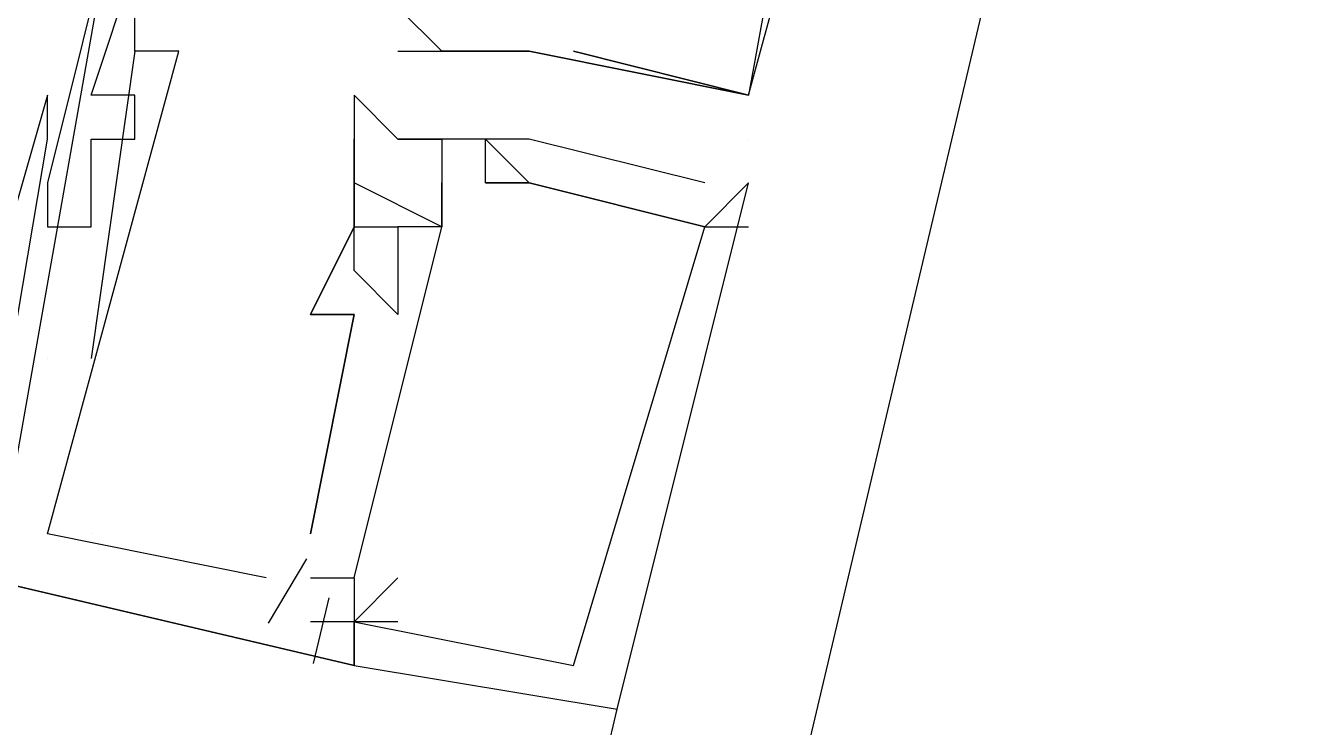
# Model space of a CAD drawing. Header units: feet. Extents: x -84 to 198, y -22 to 181.
# Drawn here: x 122.14 to 122.5252, y 136.9722 to 137.1856 of the extents above; entities that cross this region are included whole.
import ezdxf

# ---------------------------------------------------------------- set-up
doc = ezdxf.new("R2010")
doc.units = ezdxf.units.FT
doc.layers.add('A-LINEA', color=7, linetype='CONTINUOUS')

msp = doc.modelspace()

# ---------------------------------------------------------------- linework, layer by layer
at = {"layer": 'A-LINEA'}
for p, q in [((122.1733, 137.1778), (122.1733, 137.1778)), ((122.1733, 137.1778), (122.1733, 137.1778)), ((122.1733, 137.1778), (122.1733, 137.1778)), ((122.1733, 137.1778), (122.1733, 137.1778)), ((122.1733, 137.1778), (122.1733, 137.1778)), ((122.1733, 137.1778), (122.1733, 137.1778)), ((122.1733, 137.1778), (122.1733, 137.1778)), ((122.1733, 137.1778), (122.1733, 137.1778)), ((122.1733, 137.1778), (122.1733, 137.1778)), ((122.1733, 137.1778), (122.1733, 137.1778)), ((122.1733, 137.1778), (122.1733, 137.1778)), ((122.1733, 137.1778), (122.1733, 137.1778)), ((122.1867, 137.1778), (122.1867, 137.1778)), ((122.1867, 137.1778), (122.1867, 137.1778)), ((122.1867, 137.1778), (122.1867, 137.1778)), ((122.1867, 137.1778), (122.1867, 137.1778)), ((122.1867, 137.1778), (122.1867, 137.1778)), ((122.1867, 137.1778), (122.1867, 137.1778)), ((122.1867, 137.1778), (122.1867, 137.1778)), ((122.1867, 137.1778), (122.1867, 137.1778)), ((122.1867, 137.1778), (122.1867, 137.1778)), ((122.2533, 137.1778), (122.2533, 137.1778)), ((122.2533, 137.1778), (122.2533, 137.1778)), ((122.2533, 137.1778), (122.2533, 137.1778)), ((122.2667, 137.1778), (122.2667, 137.1778)), ((122.2667, 137.1778), (122.2667, 137.1778)), ((122.2667, 137.1778), (122.2667, 137.1778)), ((122.2667, 137.1778), (122.2667, 137.1778)), ((122.28, 137.1778), (122.28, 137.1778)), ((122.28, 137.1778), (122.28, 137.1778)), ((122.28, 137.1778), (122.28, 137.1778)), ((122.28, 137.1778), (122.28, 137.1778)), ((122.2933, 137.1778), (122.2933, 137.1778)), ((122.2933, 137.1778), (122.2933, 137.1778)), ((122.2933, 137.1778), (122.2933, 137.1778)), ((122.2933, 137.1778), (122.2933, 137.1778)), ((122.3067, 137.1778), (122.3067, 137.1778)), ((122.3067, 137.1778), (122.3067, 137.1778)), ((122.3067, 137.1778), (122.3067, 137.1778)), ((122.3067, 137.1778), (122.3067, 137.1778)), ((122.1467, 137.1644), (122.1467, 137.1644)), ((122.1467, 137.1644), (122.1467, 137.1644)), ((122.1467, 137.1644), (122.1467, 137.1644)), ((122.1467, 137.1644), (122.1467, 137.1644)), ((122.1467, 137.1644), (122.1467, 137.1644)), ((122.1467, 137.1644), (122.1467, 137.1644)), ((122.16, 137.1644), (122.16, 137.1644)), ((122.16, 137.1644), (122.16, 137.1644)), ((122.16, 137.1644), (122.16, 137.1644)), ((122.1733, 137.1644), (122.1733, 137.1644)), ((122.1733, 137.1644), (122.1733, 137.1644)), ((122.1733, 137.1644), (122.1733, 137.1644)), ((122.1733, 137.1644), (122.1733, 137.1644)), ((122.1733, 137.1644), (122.1733, 137.1644)), ((122.1733, 137.1644), (122.1733, 137.1644)), ((122.1733, 137.1644), (122.1733, 137.1644)), ((122.1733, 137.1644), (122.1733, 137.1644)), ((122.1733, 137.1644), (122.1733, 137.1644)), ((122.24, 137.1644), (122.24, 137.1644)), ((122.24, 137.1644), (122.24, 137.1644)), ((122.24, 137.1644), (122.24, 137.1644)), ((122.24, 137.1644), (122.24, 137.1644)), ((122.24, 137.1644), (122.24, 137.1644)), ((122.24, 137.1644), (122.24, 137.1644)), ((122.24, 137.1644), (122.24, 137.1644)), ((122.24, 137.1644), (122.24, 137.1644)), ((122.36, 137.1644), (122.36, 137.1644)), ((122.36, 137.1644), (122.36, 137.1644)), ((122.36, 137.1644), (122.36, 137.1644)), ((122.36, 137.1644), (122.36, 137.1644)), ((122.36, 137.1644), (122.36, 137.1644)), ((122.36, 137.1644), (122.36, 137.1644)), ((122.36, 137.1644), (122.36, 137.1644)), ((121.56, 137.1511), (122.24, 136.9911)), ((121.56, 137.1511), (122.24, 136.9911)), ((121.56, 137.1511), (122.24, 136.9911)), ((122.24, 136.9911), (121.56, 137.1511)), ((122.24, 136.9911), (121.56, 137.1511)), ((122.24, 136.9911), (121.56, 137.1511)), ((122.1467, 137.1511), (122.1467, 137.1511)), ((122.1467, 137.1511), (122.1467, 137.1511)), ((122.1467, 137.1511), (122.1467, 137.1511)), ((122.1467, 137.1511), (122.1467, 137.1511)), ((122.1467, 137.1511), (122.1467, 137.1511)), ((122.1467, 137.1511), (122.1467, 137.1511)), ((122.16, 137.1511), (122.16, 137.1511)), ((122.16, 137.1511), (122.16, 137.1511)), ((122.16, 137.1511), (122.16, 137.1511)), ((122.1733, 137.1511), (122.1733, 137.1511)), ((122.1733, 137.1511), (122.1733, 137.1511)), ((122.1733, 137.1511), (122.1733, 137.1511)), ((122.24, 137.1511), (122.24, 137.1511)), ((122.24, 137.1511), (122.24, 137.1511)), ((122.24, 137.1511), (122.24, 137.1511)), ((122.24, 137.1511), (122.24, 137.1511)), ((122.24, 137.1511), (122.24, 137.1511)), ((122.24, 137.1511), (122.24, 137.1511)), ((122.24, 137.1511), (122.24, 137.1511)), ((122.24, 137.1511), (122.24, 137.1511)), ((122.24, 137.1511), (122.24, 137.1511)), ((122.24, 137.1511), (122.24, 137.1511)), ((122.24, 137.1511), (122.24, 137.1511)), ((122.24, 137.1511), (122.24, 137.1511)), ((122.2533, 137.1511), (122.2533, 137.1511)), ((122.2533, 137.1511), (122.2533, 137.1511)), ((122.2533, 137.1511), (122.2533, 137.1511)), ((122.2533, 137.1511), (122.2533, 137.1511)), ((122.2533, 137.1511), (122.2533, 137.1511)), ((122.2533, 137.1511), (122.2533, 137.1511)), ((122.2533, 137.1511), (122.2533, 137.1511)), ((122.2533, 137.1511), (122.2533, 137.1511)), ((122.2533, 137.1511), (122.2533, 137.1511)), ((122.2533, 137.1511), (122.2533, 137.1511)), ((122.2533, 137.1511), (122.2533, 137.1511)), ((122.2533, 137.1511), (122.2533, 137.1511)), ((122.2533, 137.1511), (122.2533, 137.1511)), ((122.2533, 137.1511), (122.2533, 137.1511)), ((122.2533, 137.1511), (122.2533, 137.1511)), ((122.2533, 137.1511), (122.2533, 137.1511)), ((122.2667, 137.1511), (122.2667, 137.1511)), ((122.2667, 137.1511), (122.2667, 137.1511)), ((122.2667, 137.1511), (122.2667, 137.1511)), ((122.2667, 137.1511), (122.2667, 137.1511)), ((122.2667, 137.1511), (122.2667, 137.1511)), ((122.2667, 137.1511), (122.2667, 137.1511)), ((122.2667, 137.1511), (122.2667, 137.1511)), ((122.2667, 137.1511), (122.2667, 137.1511)), ((122.28, 137.1511), (122.28, 137.1511)), ((122.28, 137.1511), (122.28, 137.1511)), ((122.28, 137.1511), (122.28, 137.1511)), ((122.28, 137.1511), (122.28, 137.1511)), ((122.28, 137.1511), (122.28, 137.1511)), ((122.28, 137.1511), (122.28, 137.1511)), ((122.28, 137.1511), (122.28, 137.1511)), ((122.28, 137.1511), (122.28, 137.1511)), ((122.28, 137.1511), (122.28, 137.1511)), ((122.28, 137.1511), (122.28, 137.1511)), ((122.28, 137.1511), (122.28, 137.1511)), ((122.28, 137.1511), (122.28, 137.1511)), ((122.28, 137.1511), (122.28, 137.1511)), ((122.28, 137.1511), (122.28, 137.1511)), ((122.28, 137.1511), (122.28, 137.1511)), ((122.28, 137.1511), (122.28, 137.1511)), ((122.2933, 137.1511), (122.2933, 137.1511)), ((122.2933, 137.1511), (122.2933, 137.1511)), ((122.3467, 137.1378), (122.2933, 137.1511)), ((122.2933, 137.1511), (122.2933, 137.1511)), ((122.2933, 137.1511), (122.2933, 137.1511)), ((122.3467, 137.1378), (122.2933, 137.1511)), ((122.2933, 137.1511), (122.2933, 137.1511)), ((122.2933, 137.1511), (122.2933, 137.1511)), ((122.3467, 137.1378), (122.2933, 137.1511)), ((122.2933, 137.1511), (122.2933, 137.1511)), ((122.2933, 137.1511), (122.2933, 137.1511)), ((122.3467, 137.1378), (122.2933, 137.1511)), ((122.2933, 137.1511), (122.2933, 137.1511)), ((122.3467, 137.1378), (122.2933, 137.1511)), ((122.2933, 137.1511), (122.2933, 137.1511)), ((122.3467, 137.1378), (122.2933, 137.1511)), ((122.2933, 137.1511), (122.2933, 137.1511)), ((122.3467, 137.1378), (122.2933, 137.1511)), ((122.2933, 137.1511), (122.2933, 137.1511)), ((122.36, 137.1511), (122.36, 137.1511)), ((122.36, 137.1511), (122.36, 137.1511)), ((122.1467, 137.1378), (122.1467, 137.1378)), ((122.1467, 137.1378), (122.1467, 137.1378)), ((122.1467, 137.1378), (122.1467, 137.1378)), ((122.1467, 137.1378), (122.1467, 137.1378)), ((122.1467, 137.1378), (122.1467, 137.1378)), ((122.1467, 137.1378), (122.1467, 137.1378)), ((122.16, 137.1378), (122.16, 137.1378)), ((122.16, 137.1378), (122.16, 137.1378)), ((122.16, 137.1378), (122.16, 137.1378)), ((122.24, 137.1378), (122.24, 137.1378)), ((122.24, 137.1378), (122.24, 137.1378)), ((122.24, 137.1378), (122.24, 137.1378)), ((122.24, 137.1378), (122.24, 137.1378)), ((122.24, 137.1378), (122.24, 137.1378)), ((122.24, 137.1378), (122.24, 137.1378)), ((122.24, 137.1378), (122.24, 137.1378)), ((122.24, 137.1378), (122.24, 137.1378)), ((122.24, 137.1378), (122.24, 137.1378)), ((122.24, 137.1378), (122.24, 137.1378)), ((122.24, 137.1378), (122.24, 137.1378)), ((122.24, 137.1378), (122.24, 137.1378)), ((122.24, 137.1378), (122.24, 137.1378)), ((122.24, 137.1378), (122.24, 137.1378)), ((122.24, 137.1378), (122.24, 137.1378)), ((122.24, 137.1378), (122.24, 137.1378)), ((122.24, 137.1378), (122.24, 137.1378)), ((122.24, 137.1378), (122.24, 137.1378)), ((122.24, 137.1378), (122.24, 137.1378)), ((122.24, 137.1378), (122.24, 137.1378)), ((122.24, 137.1378), (122.24, 137.1378)), ((122.24, 137.1378), (122.24, 137.1378)), ((122.24, 137.1378), (122.24, 137.1378)), ((122.24, 137.1378), (122.24, 137.1378)), ((122.24, 137.1378), (122.24, 137.1378)), ((122.2667, 137.1244), (122.2667, 137.1378)), ((122.2667, 137.1378), (122.2667, 137.1378)), ((122.2667, 137.1378), (122.2667, 137.1378)), ((122.2667, 137.1378), (122.2667, 137.1378)), ((122.2667, 137.1378), (122.2667, 137.1378)), ((122.2667, 137.1378), (122.2667, 137.1378)), ((122.2667, 137.1378), (122.2667, 137.1378)), ((122.2667, 137.1378), (122.2667, 137.1378)), ((122.2667, 137.1244), (122.2667, 137.1378)), ((122.2667, 137.1378), (122.2667, 137.1378)), ((122.28, 137.1378), (122.28, 137.1378)), ((122.28, 137.1378), (122.28, 137.1378)), ((122.28, 137.1378), (122.28, 137.1378)), ((122.28, 137.1378), (122.28, 137.1378)), ((122.28, 137.1378), (122.28, 137.1378)), ((122.28, 137.1378), (122.28, 137.1378)), ((122.28, 137.1378), (122.28, 137.1378)), ((122.28, 137.1378), (122.28, 137.1378)), ((122.28, 137.1378), (122.28, 137.1378)), ((122.28, 137.1378), (122.28, 137.1378)), ((122.28, 137.1378), (122.28, 137.1378)), ((122.28, 137.1378), (122.28, 137.1378)), ((122.28, 137.1378), (122.28, 137.1378)), ((122.28, 137.1378), (122.28, 137.1378)), ((122.28, 137.1378), (122.28, 137.1378)), ((122.28, 137.1378), (122.28, 137.1378)), ((122.28, 137.1378), (122.28, 137.1378)), ((122.28, 137.1378), (122.28, 137.1378)), ((122.2933, 137.1378), (122.2933, 137.1378)), ((122.2933, 137.1378), (122.2933, 137.1378)), ((122.2933, 137.1378), (122.2933, 137.1378)), ((122.2933, 137.1378), (122.2933, 137.1378)), ((122.2933, 137.1378), (122.2933, 137.1378)), ((122.2933, 137.1378), (122.2933, 137.1378)), ((122.2933, 137.1378), (122.2933, 137.1378)), ((122.2933, 137.1378), (122.2933, 137.1378)), ((122.2933, 137.1378), (122.2933, 137.1378)), ((122.2933, 137.1378), (122.2933, 137.1378)), ((122.2933, 137.1378), (122.2933, 137.1378)), ((122.2933, 137.1378), (122.2933, 137.1378)), ((122.2933, 137.1378), (122.2933, 137.1378)), ((122.2933, 137.1378), (122.2933, 137.1378)), ((122.2933, 137.1378), (122.2933, 137.1378)), ((122.2933, 137.1378), (122.2933, 137.1378)), ((122.3467, 137.1378), (122.3467, 137.1378)), ((122.3467, 137.1378), (122.3467, 137.1378)), ((122.3467, 137.1378), (122.3467, 137.1378)), ((122.3467, 137.1378), (122.3467, 137.1378)), ((122.3467, 137.1378), (122.3467, 137.1378)), ((122.3467, 137.1378), (122.3467, 137.1378)), ((122.3467, 137.1378), (122.3467, 137.1378)), ((122.3467, 137.1378), (122.3467, 137.1378)), ((122.36, 137.1378), (122.36, 137.1378)), ((122.36, 137.1378), (122.36, 137.1378)), ((122.36, 137.1378), (122.36, 137.1378)), ((122.36, 137.1378), (122.36, 137.1378)), ((122.36, 137.1378), (122.36, 137.1378)), ((122.36, 137.1378), (122.36, 137.1378)), ((122.36, 137.1378), (122.36, 137.1378)), ((122.1467, 137.1244), (122.1467, 137.1244)), ((122.1467, 137.1244), (122.1467, 137.1244)), ((122.1467, 137.1244), (122.1467, 137.1244)), ((122.1467, 137.1244), (122.1467, 137.1244)), ((122.1467, 137.1244), (122.1467, 137.1244)), ((122.1467, 137.1244), (122.1467, 137.1244)), ((122.16, 137.1244), (122.16, 137.1244)), ((122.16, 137.1244), (122.16, 137.1244)), ((122.16, 137.1244), (122.16, 137.1244)), ((122.16, 137.1244), (122.16, 137.1244)), ((122.16, 137.1244), (122.16, 137.1244)), ((122.16, 137.1244), (122.16, 137.1244)), ((122.24, 137.1244), (122.24, 137.1244)), ((122.24, 137.1244), (122.24, 137.1244)), ((122.24, 137.1244), (122.24, 137.1244)), ((122.24, 137.1244), (122.24, 137.1244)), ((122.24, 137.1244), (122.24, 137.1244)), ((122.24, 137.1244), (122.24, 137.1244)), ((122.24, 137.1244), (122.24, 137.1244)), ((122.24, 137.1244), (122.24, 137.1244)), ((122.24, 137.1244), (122.24, 137.1244)), ((122.24, 137.1244), (122.24, 137.1244)), ((122.24, 137.1244), (122.24, 137.1244)), ((122.24, 137.1244), (122.24, 137.1244)), ((122.24, 137.1244), (122.24, 137.1244)), ((122.24, 137.1244), (122.24, 137.1244)), ((122.24, 137.1244), (122.24, 137.1244)), ((122.24, 137.1244), (122.24, 137.1244)), ((122.24, 137.1244), (122.24, 137.1244)), ((122.24, 137.1244), (122.24, 137.1244)), ((122.24, 137.1244), (122.24, 137.1244)), ((122.24, 137.1244), (122.24, 137.1244)), ((122.24, 137.1244), (122.24, 137.1244)), ((122.24, 137.1244), (122.24, 137.1244)), ((122.24, 137.1244), (122.24, 137.1244)), ((122.24, 137.1244), (122.24, 137.1244)), ((122.24, 137.1244), (122.24, 137.1244)), ((122.24, 137.1244), (122.24, 137.1244)), ((122.2533, 137.1244), (122.2533, 137.1244)), ((122.2533, 137.1244), (122.2533, 137.1244)), ((122.2533, 137.1244), (122.2533, 137.1244)), ((122.2533, 137.1244), (122.2533, 137.1244)), ((122.2533, 137.1244), (122.2533, 137.1244)), ((122.2533, 137.1244), (122.2533, 137.1244)), ((122.2533, 137.1244), (122.2533, 137.1244)), ((122.2533, 137.1244), (122.2533, 137.1244)), ((122.2533, 137.1244), (122.2533, 137.1244)), ((122.2533, 137.1244), (122.2533, 137.1244)), ((122.2533, 137.1244), (122.2533, 137.1244)), ((122.2533, 137.1244), (122.2533, 137.1244)), ((122.2533, 137.1244), (122.2533, 137.1244)), ((122.2533, 137.1244), (122.2533, 137.1244)), ((122.2533, 137.1244), (122.2533, 137.1244)), ((122.2533, 137.1244), (122.2533, 137.1244)), ((122.2533, 137.1244), (122.2533, 137.1244)), ((122.2667, 137.1244), (122.2667, 137.1244)), ((122.2667, 137.1244), (122.2667, 137.1244)), ((122.2667, 137.1244), (122.2667, 137.1244)), ((122.2667, 137.1244), (122.2667, 137.1244)), ((122.2667, 137.1244), (122.2667, 137.1244)), ((122.2667, 137.1244), (122.2667, 137.1244)), ((122.2667, 137.1244), (122.2667, 137.1244)), ((122.2667, 137.1244), (122.2667, 137.1244)), ((122.2667, 137.1244), (122.2667, 137.1244)), ((122.2667, 137.1244), (122.2667, 137.1244)), ((122.2667, 137.1244), (122.2667, 137.1244)), ((122.2667, 137.1244), (122.2667, 137.1244)), ((122.2667, 137.1244), (122.2667, 137.1244)), ((122.2667, 137.1244), (122.2667, 137.1244)), ((122.2667, 137.1244), (122.2667, 137.1244)), ((122.2667, 137.1244), (122.2667, 137.1244)), ((122.2667, 137.1244), (122.2667, 137.1244)), ((122.2667, 137.1244), (122.2667, 137.1244)), ((122.2667, 137.1244), (122.2667, 137.1244)), ((122.2667, 137.1244), (122.2667, 137.1244)), ((122.2667, 137.1244), (122.2667, 137.1244)), ((122.3467, 137.1244), (122.3467, 137.1244)), ((122.3467, 137.1244), (122.3467, 137.1244)), ((122.3467, 137.1244), (122.3467, 137.1244)), ((122.3467, 137.1244), (122.3467, 137.1244)), ((122.3467, 137.1244), (122.3467, 137.1244)), ((122.3467, 137.1244), (122.3467, 137.1244)), ((122.3467, 137.1244), (122.3467, 137.1244)), ((122.3467, 137.1244), (122.3467, 137.1244)), ((122.36, 137.1244), (122.36, 137.1244)), ((122.2533, 137.0978), (122.24, 137.1111)), ((122.24, 137.1111), (122.24, 137.1111)), ((122.2533, 137.0978), (122.24, 137.1111)), ((122.24, 137.1111), (122.24, 137.1111)), ((122.2533, 137.0978), (122.24, 137.1111)), ((122.24, 137.1111), (122.24, 137.1111)), ((122.2533, 137.0978), (122.24, 137.1111)), ((122.24, 137.1111), (122.24, 137.1111)), ((122.2533, 137.0978), (122.24, 137.1111)), ((122.24, 137.1111), (122.24, 137.1111)), ((122.2533, 137.0978), (122.24, 137.1111)), ((122.24, 137.1111), (122.24, 137.1111)), ((122.24, 137.1111), (122.24, 137.1111)), ((122.24, 137.1111), (122.24, 137.1111)), ((122.24, 137.1111), (122.24, 137.1111)), ((122.2533, 137.1111), (122.2533, 137.1111)), ((122.2533, 137.1111), (122.2533, 137.1111)), ((122.2533, 137.1111), (122.2533, 137.1111)), ((122.2533, 137.1111), (122.2533, 137.1111)), ((122.2533, 137.1111), (122.2533, 137.1111)), ((122.2533, 137.1111), (122.2533, 137.1111)), ((122.2533, 137.1111), (122.2533, 137.1111)), ((122.2533, 137.1111), (122.2533, 137.1111)), ((122.2533, 137.1111), (122.2533, 137.1111)), ((122.2533, 137.1111), (122.2533, 137.1111)), ((122.2533, 137.1111), (122.2533, 137.1111)), ((122.2533, 137.1111), (122.2533, 137.1111)), ((122.2533, 137.1111), (122.2533, 137.1111)), ((122.2533, 137.1111), (122.2533, 137.1111)), ((122.2533, 137.1111), (122.2533, 137.1111)), ((122.1467, 137.0978), (122.1467, 137.0978)), ((122.1467, 137.0978), (122.1467, 137.0978)), ((122.1467, 137.0978), (122.1467, 137.0978)), ((122.1467, 137.0978), (122.1467, 137.0978)), ((122.1467, 137.0978), (122.1467, 137.0978)), ((122.1467, 137.0978), (122.1467, 137.0978)), ((122.1467, 137.0978), (122.1467, 137.0978)), ((122.1467, 137.0978), (122.1467, 137.0978)), ((122.1467, 137.0978), (122.1467, 137.0978)), ((122.1467, 137.0978), (122.1467, 137.0978)), ((122.1467, 137.0978), (122.1467, 137.0978)), ((122.1467, 137.0978), (122.1467, 137.0978)), ((122.2267, 137.0978), (122.2267, 137.0978)), ((122.2267, 137.0978), (122.2267, 137.0978)), ((122.2267, 137.0978), (122.2267, 137.0978)), ((122.2267, 137.0978), (122.2267, 137.0978)), ((122.2267, 137.0978), (122.2267, 137.0978)), ((122.2267, 137.0978), (122.2267, 137.0978)), ((122.2267, 137.0978), (122.2267, 137.0978)), ((122.2267, 137.0978), (122.2267, 137.0978)), ((122.2267, 137.0978), (122.2267, 137.0978)), ((122.24, 137.0978), (122.24, 137.0978)), ((122.24, 137.0978), (122.24, 137.0978)), ((122.24, 137.0978), (122.24, 137.0978)), ((122.24, 137.0978), (122.24, 137.0978)), ((122.24, 137.0978), (122.24, 137.0978)), ((122.24, 137.0978), (122.24, 137.0978)), ((122.24, 137.0978), (122.24, 137.0978)), ((122.24, 137.0978), (122.24, 137.0978)), ((122.24, 137.0978), (122.24, 137.0978)), ((122.2533, 137.0978), (122.2533, 137.0978)), ((122.2533, 137.0978), (122.2533, 137.0978)), ((122.2533, 137.0978), (122.2533, 137.0978)), ((122.2533, 137.0978), (122.2533, 137.0978)), ((122.2533, 137.0978), (122.2533, 137.0978)), ((122.2533, 137.0978), (122.2533, 137.0978)), ((122.2533, 137.0978), (122.2533, 137.0978)), ((122.2533, 137.0978), (122.2533, 137.0978)), ((122.2533, 137.0978), (122.2533, 137.0978)), ((122.1467, 137.0844), (122.1467, 137.0844)), ((122.1467, 137.0844), (122.1467, 137.0844)), ((122.1467, 137.0844), (122.1467, 137.0844)), ((122.1467, 137.0844), (122.1467, 137.0844)), ((122.1467, 137.0844), (122.1467, 137.0844)), ((122.1467, 137.0844), (122.1467, 137.0844)), ((122.1467, 137.0844), (122.1467, 137.0844)), ((122.1467, 137.0844), (122.1467, 137.0844)), ((122.1467, 137.0844), (122.1467, 137.0844)), ((122.1467, 137.0844), (122.1467, 137.0844)), ((122.1467, 137.0844), (122.1467, 137.0844)), ((122.1467, 137.0844), (122.1467, 137.0844)), ((122.16, 137.0844), (122.16, 137.0844)), ((122.16, 137.0844), (122.16, 137.0844)), ((122.16, 137.0844), (122.16, 137.0844)), ((122.16, 137.0844), (122.16, 137.0844)), ((122.16, 137.0844), (122.16, 137.0844)), ((122.16, 137.0844), (122.16, 137.0844)), ((122.2133, 137.0178), (122.1467, 137.0311)), ((122.1467, 137.0311), (122.1467, 137.0311)), ((122.2133, 137.0178), (122.1467, 137.0311)), ((122.1467, 137.0311), (122.1467, 137.0311)), ((122.2133, 137.0178), (122.1467, 137.0311)), ((122.1467, 137.0311), (122.1467, 137.0311)), ((122.2133, 137.0178), (122.1467, 137.0311)), ((122.1467, 137.0311), (122.1467, 137.0311)), ((122.2133, 137.0178), (122.1467, 137.0311)), ((122.1467, 137.0311), (122.1467, 137.0311)), ((122.2133, 137.0178), (122.1467, 137.0311)), ((122.1467, 137.0311), (122.1467, 137.0311)), ((122.1467, 137.0311), (122.1467, 137.0311)), ((122.1467, 137.0311), (122.1467, 137.0311)), ((122.1467, 137.0311), (122.1467, 137.0311)), ((122.16, 137.0311), (122.16, 137.0311)), ((122.16, 137.0311), (122.16, 137.0311)), ((122.16, 137.0311), (122.16, 137.0311)), ((122.16, 137.0311), (122.16, 137.0311)), ((122.16, 137.0311), (122.16, 137.0311)), ((122.16, 137.0311), (122.16, 137.0311)), ((122.2267, 137.0311), (122.2267, 137.0311)), ((122.2267, 137.0311), (122.2267, 137.0311)), ((122.2267, 137.0311), (122.2267, 137.0311)), ((122.2267, 137.0311), (122.2267, 137.0311)), ((122.2267, 137.0311), (122.2267, 137.0311)), ((122.2267, 137.0311), (122.2267, 137.0311)), ((122.2267, 137.0311), (122.2267, 137.0311)), ((122.2267, 137.0311), (122.2267, 137.0311)), ((122.2267, 137.0311), (122.2267, 137.0311)), ((122.2255, 137.0235), (122.2139, 137.004)), ((122.2255, 137.0235), (122.2139, 137.004)), ((122.2255, 137.0235), (122.2139, 137.004)), ((122.2255, 137.0235), (122.2139, 137.004)), ((122.2255, 137.0235), (122.2139, 137.004)), ((122.2255, 137.0235), (122.2139, 137.004)), ((122.2255, 137.0235), (122.2139, 137.004)), ((122.2255, 137.0235), (122.2139, 137.004)), ((122.2255, 137.0235), (122.2139, 137.004)), ((122.2133, 137.0178), (122.2133, 137.0178)), ((122.2133, 137.0178), (122.2133, 137.0178)), ((122.2133, 137.0178), (122.2133, 137.0178)), ((122.2133, 137.0178), (122.2133, 137.0178)), ((122.2133, 137.0178), (122.2133, 137.0178)), ((122.2133, 137.0178), (122.2133, 137.0178)), ((122.2133, 137.0178), (122.2133, 137.0178)), ((122.2133, 137.0178), (122.2133, 137.0178)), ((122.2133, 137.0178), (122.2133, 137.0178)), ((122.2267, 137.0178), (122.2267, 137.0178)), ((122.2267, 137.0178), (122.2267, 137.0178)), ((122.2267, 137.0178), (122.2267, 137.0178)), ((122.2267, 137.0178), (122.2267, 137.0178)), ((122.2267, 137.0178), (122.2267, 137.0178)), ((122.2267, 137.0178), (122.2267, 137.0178)), ((122.2267, 137.0178), (122.2267, 137.0178)), ((122.2267, 137.0178), (122.2267, 137.0178)), ((122.2267, 137.0178), (122.2267, 137.0178)), ((122.24, 137.0178), (122.24, 137.0178)), ((122.24, 137.0178), (122.24, 137.0178)), ((122.24, 137.0178), (122.24, 137.0178)), ((122.24, 137.0178), (122.24, 137.0178)), ((122.24, 137.0178), (122.24, 137.0044)), ((122.24, 137.0178), (122.24, 137.0178)), ((122.24, 137.0178), (122.24, 137.0178)), ((122.24, 137.0178), (122.24, 137.0044)), ((122.24, 137.0178), (122.24, 137.0178)), ((122.24, 137.0178), (122.24, 137.0178)), ((122.24, 137.0178), (122.24, 137.0044)), ((122.24, 137.0178), (122.24, 137.0178)), ((122.24, 137.0178), (122.24, 137.0178)), ((122.24, 137.0178), (122.24, 137.0178)), ((122.24, 137.0178), (122.24, 137.0178)), ((122.24, 137.0178), (122.24, 137.0178)), ((122.24, 137.0178), (122.24, 137.0178)), ((122.24, 137.0178), (122.24, 137.0178)), ((122.2533, 137.0178), (122.2533, 137.0178)), ((122.2533, 137.0178), (122.2533, 137.0178)), ((122.2533, 137.0178), (122.2533, 137.0178)), ((122.2323, 137.0117), (122.2276, 136.9917)), ((122.2323, 137.0117), (122.2276, 136.9917)), ((122.2323, 137.0117), (122.2276, 136.9917)), ((122.2323, 137.0117), (122.2276, 136.9917)), ((122.2323, 137.0117), (122.2276, 136.9917)), ((122.2323, 137.0117), (122.2276, 136.9917)), ((122.2323, 137.0117), (122.2276, 136.9917)), ((122.2323, 137.0117), (122.2276, 136.9917)), ((122.2323, 137.0117), (122.2276, 136.9917)), ((122.24, 137.0044), (122.2267, 137.0044)), ((122.2267, 137.0044), (122.2267, 137.0044)), ((122.24, 137.0044), (122.2267, 137.0044)), ((122.2267, 137.0044), (122.2267, 137.0044)), ((122.24, 137.0044), (122.2267, 137.0044)), ((122.2267, 137.0044), (122.2267, 137.0044)), ((122.24, 137.0044), (122.2267, 137.0044)), ((122.2267, 137.0044), (122.2267, 137.0044)), ((122.24, 137.0044), (122.2267, 137.0044)), ((122.2267, 137.0044), (122.2267, 137.0044)), ((122.24, 137.0044), (122.2267, 137.0044)), ((122.2267, 137.0044), (122.2267, 137.0044)), ((122.2267, 137.0044), (122.2267, 137.0044)), ((122.2267, 137.0044), (122.2267, 137.0044)), ((122.2267, 137.0044), (122.2267, 137.0044)), ((122.24, 137.0044), (122.24, 137.0044)), ((122.24, 137.0044), (122.24, 137.0044)), ((122.24, 137.0044), (122.24, 137.0044)), ((122.24, 137.0044), (122.24, 137.0044)), ((122.24, 137.0044), (122.24, 137.0044)), ((122.24, 137.0044), (122.24, 137.0044)), ((122.24, 137.0044), (122.24, 137.0044)), ((122.24, 137.0044), (122.24, 137.0044)), ((122.24, 137.0044), (122.24, 137.0044)), ((122.24, 137.0044), (122.24, 137.0044)), ((122.24, 137.0044), (122.24, 137.0044)), ((122.24, 137.0044), (122.24, 137.0044)), ((122.24, 137.0044), (122.24, 137.0044)), ((122.24, 137.0044), (122.24, 137.0044)), ((122.24, 137.0044), (122.24, 137.0044)), ((122.24, 137.0044), (122.24, 137.0044)), ((122.24, 137.0044), (122.24, 137.0044)), ((122.24, 137.0044), (122.24, 137.0044)), ((122.2533, 137.0044), (122.2533, 137.0044)), ((122.2533, 137.0044), (122.2533, 137.0044)), ((122.2533, 137.0044), (122.2533, 137.0044)), ((122.24, 136.9911), (122.24, 136.9911)), ((122.24, 136.9911), (122.24, 136.9911)), ((122.24, 136.9911), (122.24, 136.9911)), ((122.24, 136.9911), (122.24, 136.9911)), ((122.24, 136.9911), (122.24, 136.9911)), ((122.24, 136.9911), (122.24, 136.9911)), ((122.24, 136.9911), (122.24, 136.9911)), ((122.24, 136.9911), (122.24, 136.9911)), ((122.24, 136.9911), (122.24, 136.9911)), ((122.24, 136.9911), (122.24, 136.9911)), ((122.24, 136.9911), (122.24, 136.9911)), ((122.24, 136.9911), (122.24, 136.9911)), ((122.24, 136.9911), (122.24, 136.9911)), ((122.24, 136.9911), (122.24, 136.9911)), ((122.24, 136.9911), (122.24, 136.9911)), ((122.3067, 136.9911), (122.3067, 136.9911)), ((122.3067, 136.9911), (122.3067, 136.9911)), ((122.3067, 136.9911), (122.3067, 136.9911)), ((122.3067, 136.9911), (122.3067, 136.9911)), ((122.3067, 136.9911), (122.3067, 136.9911)), ((122.3067, 136.9911), (122.3067, 136.9911)), ((120.7467, 130.3111), (122.32, 136.9778)), ((122.32, 136.9778), (122.32, 136.9778)), ((122.32, 136.9778), (122.32, 136.9778)), ((122.32, 136.9778), (122.32, 136.9778)), ((122.32, 136.9778), (122.32, 136.9778)), ((122.32, 136.9778), (122.32, 136.9778)), ((122.32, 136.9778), (122.32, 136.9778))]:
    msp.add_line(p, q, dxfattribs=at)
for points in [[(110.4133, 148.3911), (124.3067, 145.1111), (120.72, 129.9644)], [(110.4133, 148.3911), (124.3067, 145.1111), (120.72, 129.9644)], [(121.6133, 137.2578), (121.6267, 137.2444), (121.6267, 137.2578), (121.64, 137.3378), (121.6267, 137.3511), (121.6533, 137.4444), (121.6667, 137.4444), (121.6667, 137.4578), (121.6533, 137.4578), (121.6533, 137.4711), (122.1067, 137.3644), (122.1067, 137.3511), (122.0933, 137.3511), (122.1067, 137.3378), (122.12, 137.3644), (122.2, 137.3511), (122.1467, 137.1378), (122.1467, 137.1244), (122.16, 137.1244), (122.16, 137.1378)], [(121.6133, 137.2578), (121.6267, 137.2444), (121.6267, 137.2578), (121.64, 137.3378), (121.6267, 137.3511), (121.6533, 137.4444), (121.6667, 137.4444), (121.6667, 137.4578), (121.6533, 137.4578), (121.6533, 137.4711), (122.1067, 137.3644), (122.1067, 137.3511), (122.0933, 137.3511), (122.1067, 137.3378), (122.12, 137.3644), (122.2, 137.3511), (122.1467, 137.1378), (122.1467, 137.1244), (122.16, 137.1244), (122.16, 137.1378)], [(121.6133, 137.2578), (121.6267, 137.2444), (121.6267, 137.2578), (121.64, 137.3378), (121.6267, 137.3511), (121.6533, 137.4444), (121.6667, 137.4444), (121.6667, 137.4578), (121.6533, 137.4578), (121.6533, 137.4711), (122.1067, 137.3644), (122.1067, 137.3511), (122.0933, 137.3511), (122.1067, 137.3378), (122.12, 137.3644), (122.2, 137.3511), (122.1467, 137.1378), (122.1467, 137.1244), (122.16, 137.1244), (122.16, 137.1378)], [(122.16, 137.1244), (122.16, 137.1511), (122.1733, 137.1511), (122.1733, 137.1644), (122.16, 137.1644), (122.1733, 137.2044), (122.1867, 137.2044), (122.2267, 137.3378), (122.2933, 137.3244)], [(122.16, 137.1244), (122.16, 137.1511), (122.1733, 137.1511), (122.1733, 137.1644), (122.16, 137.1644), (122.1733, 137.2044), (122.1867, 137.2044), (122.2267, 137.3378), (122.2933, 137.3244)], [(122.16, 137.1244), (122.16, 137.1511), (122.1733, 137.1511), (122.1733, 137.1644), (122.16, 137.1644), (122.1733, 137.2044), (122.1867, 137.2044), (122.2267, 137.3378), (122.2933, 137.3244)], [(122.2533, 137.1778), (122.2667, 137.1778), (122.28, 137.1778), (122.2933, 137.1778), (122.36, 137.1644), (122.4, 137.3111), (122.4, 137.3111), (122.32, 137.3244), (122.32, 137.3111), (122.32, 137.3244), (122.3867, 137.3111), (122.3867, 137.3111), (122.36, 137.1644), (122.36, 137.1644), (122.3067, 137.1778), (122.3067, 137.1778), (122.3067, 137.1778), (122.3067, 137.1778)], [(122.2533, 137.1778), (122.2667, 137.1778), (122.28, 137.1778), (122.2933, 137.1778), (122.36, 137.1644), (122.4, 137.3111), (122.4, 137.3111), (122.32, 137.3244), (122.32, 137.3111), (122.32, 137.3244), (122.3867, 137.3111), (122.3867, 137.3111), (122.36, 137.1644), (122.36, 137.1644), (122.3067, 137.1778), (122.3067, 137.1778), (122.3067, 137.1778), (122.3067, 137.1778)], [(122.2533, 137.1778), (122.2667, 137.1778), (122.28, 137.1778), (122.2933, 137.1778), (122.36, 137.1644), (122.4, 137.3111), (122.4, 137.3111), (122.32, 137.3244), (122.32, 137.3111), (122.32, 137.3244), (122.3867, 137.3111), (122.3867, 137.3111), (122.36, 137.1644), (122.36, 137.1644), (122.3067, 137.1778), (122.3067, 137.1778), (122.3067, 137.1778), (122.3067, 137.1778)], [(122.12, 137.0578), (122.12, 137.0578), (122.12, 137.0444), (122.1333, 137.0711), (122.1467, 137.1511), (122.1467, 137.1644), (122.1467, 137.1644), (122.12, 137.0711), (121.6267, 137.1911), (121.64, 137.2844), (121.6267, 137.2711), (121.64, 137.2711), (121.6133, 137.1778), (121.5867, 137.1778), (121.5867, 137.1644), (121.5867, 137.1778), (121.6133, 137.1644), (121.6267, 137.1778), (122.0267, 137.0844), (122.0267, 137.0711), (122.04, 137.0711), (122.0267, 137.0711), (122.0267, 137.0844), (122.12, 137.0711)], [(122.12, 137.0578), (122.12, 137.0578), (122.12, 137.0444), (122.1333, 137.0711), (122.1467, 137.1511), (122.1467, 137.1644), (122.1467, 137.1644), (122.12, 137.0711), (121.6267, 137.1911), (121.64, 137.2844), (121.6267, 137.2711), (121.64, 137.2711), (121.6133, 137.1778), (121.5867, 137.1778), (121.5867, 137.1644), (121.5867, 137.1778), (121.6133, 137.1644), (121.6267, 137.1778), (122.0267, 137.0844), (122.0267, 137.0711), (122.04, 137.0711), (122.0267, 137.0711), (122.0267, 137.0844), (122.12, 137.0711)], [(122.12, 137.0578), (122.12, 137.0578), (122.12, 137.0444), (122.1333, 137.0711), (122.1467, 137.1511), (122.1467, 137.1644), (122.1467, 137.1644), (122.12, 137.0711), (121.6267, 137.1911), (121.64, 137.2844), (121.6267, 137.2711), (121.64, 137.2711), (121.6133, 137.1778), (121.5867, 137.1778), (121.5867, 137.1644), (121.5867, 137.1778), (121.6133, 137.1644), (121.6267, 137.1778), (122.0267, 137.0844), (122.0267, 137.0711), (122.04, 137.0711), (122.0267, 137.0711), (122.0267, 137.0844), (122.12, 137.0711)], [(122.12, 137.0578), (122.12, 137.0444), (122.1333, 137.0711), (122.1467, 137.1511), (122.1467, 137.1644), (122.1467, 137.1644), (122.12, 137.0711), (121.6267, 137.1911), (121.64, 137.2844), (121.6267, 137.2711), (121.64, 137.2711), (121.6133, 137.1778), (121.5867, 137.1778), (121.5867, 137.1644), (121.5867, 137.1778), (121.6133, 137.1644), (121.6267, 137.1778)], [(122.12, 137.0578), (122.12, 137.0444), (122.1333, 137.0711), (122.1467, 137.1511), (122.1467, 137.1644), (122.1467, 137.1644), (122.12, 137.0711), (121.6267, 137.1911), (121.64, 137.2844), (121.6267, 137.2711), (121.64, 137.2711), (121.6133, 137.1778), (121.5867, 137.1778), (121.5867, 137.1644), (121.5867, 137.1778), (121.6133, 137.1644), (121.6267, 137.1778)], [(122.12, 137.0578), (122.12, 137.0444), (122.1333, 137.0711), (122.1467, 137.1511), (122.1467, 137.1644), (122.1467, 137.1644), (122.12, 137.0711), (121.6267, 137.1911), (121.64, 137.2844), (121.6267, 137.2711), (121.64, 137.2711), (121.6133, 137.1778), (121.5867, 137.1778), (121.5867, 137.1644), (121.5867, 137.1778), (121.6133, 137.1644), (121.6267, 137.1778)], [(122.1867, 137.2578), (122.1733, 137.2578), (122.1333, 137.0311)], [(122.1867, 137.2578), (122.1733, 137.2578), (122.1333, 137.0311)], [(122.1867, 137.2578), (122.1733, 137.2578), (122.1333, 137.0311)], [(122.1733, 137.1778), (122.1733, 137.2178), (122.1867, 137.2178), (122.1867, 137.2311)], [(122.1733, 137.1778), (122.1733, 137.2178), (122.1867, 137.2178), (122.1867, 137.2311)], [(122.1733, 137.1778), (122.1733, 137.2178), (122.1867, 137.2178), (122.1867, 137.2311)], [(122.3067, 137.1778), (122.3067, 137.1778), (122.3067, 137.1778), (122.3067, 137.1778), (122.36, 137.1644), (122.36, 137.1644), (122.2933, 137.1778), (122.28, 137.1778), (122.2667, 137.1778), (122.2533, 137.1911), (122.2533, 137.2044), (122.2533, 137.2178), (122.2533, 137.2178), (122.2667, 137.2178), (122.2667, 137.2178), (122.2667, 137.2178)], [(122.1467, 137.0311), (122.1867, 137.1778), (122.1733, 137.1778), (122.16, 137.0844)], [(122.1467, 137.0311), (122.1867, 137.1778), (122.1733, 137.1778), (122.16, 137.0844)], [(122.1467, 137.0311), (122.1867, 137.1778), (122.1733, 137.1778), (122.16, 137.0844)], [(122.1467, 137.0311), (122.1867, 137.1778), (122.1733, 137.1778)], [(122.1467, 137.0311), (122.1867, 137.1778), (122.1733, 137.1778)], [(122.1467, 137.0311), (122.1867, 137.1778), (122.1733, 137.1778)], [(122.2133, 137.0178), (122.1467, 137.0311), (122.1867, 137.1778), (122.1733, 137.1778), (122.16, 137.0844)], [(122.2133, 137.0178), (122.1467, 137.0311), (122.1867, 137.1778), (122.1733, 137.1778), (122.16, 137.0844)], [(122.2133, 137.0178), (122.1467, 137.0311), (122.1867, 137.1778), (122.1733, 137.1778), (122.16, 137.0844)], [(122.2933, 137.1378), (122.28, 137.1378), (122.28, 137.1511), (122.2533, 137.1511), (122.24, 137.1644), (122.24, 137.1378), (122.24, 137.1244), (122.24, 137.1244), (122.24, 137.1244), (122.24, 137.1244), (122.2533, 137.1244), (122.2533, 137.1244), (122.2533, 137.1244)], [(122.2933, 137.1378), (122.28, 137.1378), (122.28, 137.1511), (122.2533, 137.1511), (122.24, 137.1644), (122.24, 137.1378), (122.24, 137.1244), (122.24, 137.1244), (122.24, 137.1244), (122.24, 137.1244), (122.2533, 137.1244), (122.2533, 137.1244), (122.2533, 137.1244)], [(122.2933, 137.1378), (122.28, 137.1378), (122.28, 137.1511), (122.2533, 137.1511), (122.24, 137.1644), (122.24, 137.1378), (122.24, 137.1244), (122.24, 137.1244), (122.24, 137.1244), (122.24, 137.1244), (122.2533, 137.1244), (122.2533, 137.1244), (122.2533, 137.1244)], [(122.2933, 137.1378), (122.28, 137.1378), (122.28, 137.1511), (122.2533, 137.1511), (122.24, 137.1644), (122.24, 137.1378), (122.24, 137.1244), (122.24, 137.1244), (122.24, 137.1244), (122.24, 137.1244), (122.2533, 137.1244), (122.2533, 137.1244), (122.2533, 137.1244)], [(122.28, 137.1511), (122.2933, 137.1378), (122.28, 137.1378), (122.28, 137.1511), (122.2533, 137.1511), (122.24, 137.1644)], [(122.28, 137.1511), (122.2933, 137.1378), (122.28, 137.1378), (122.28, 137.1511), (122.2533, 137.1511), (122.24, 137.1644)], [(122.28, 137.1511), (122.2933, 137.1378), (122.28, 137.1378), (122.28, 137.1511), (122.2533, 137.1511), (122.24, 137.1644)], [(122.28, 137.1511), (122.2933, 137.1378), (122.28, 137.1378), (122.28, 137.1511), (122.2533, 137.1511), (122.24, 137.1644)], [(121.56, 137.1511), (122.24, 136.9911), (122.24, 137.0044), (122.2267, 137.0044)], [(121.56, 137.1511), (122.24, 136.9911), (122.24, 137.0044), (122.2267, 137.0044)], [(121.56, 137.1511), (122.24, 136.9911), (122.24, 137.0044), (122.2267, 137.0044)], [(122.2533, 137.1511), (122.2667, 137.1511), (122.2667, 137.1244), (122.24, 137.1378), (122.24, 137.1511)], [(122.2533, 137.1511), (122.2667, 137.1511), (122.2667, 137.1244), (122.24, 137.1378), (122.24, 137.1511)], [(122.2533, 137.1511), (122.2667, 137.1511), (122.2667, 137.1244), (122.24, 137.1378), (122.24, 137.1511)], [(122.2533, 137.1511), (122.2667, 137.1511), (122.2667, 137.1244), (122.24, 137.1378), (122.24, 137.1511)], [(122.2533, 137.1511), (122.2667, 137.1511), (122.2667, 137.1244), (122.24, 137.1378), (122.24, 137.1511)], [(122.24, 137.1511), (122.24, 137.1378), (122.24, 137.1244), (122.24, 137.1244), (122.24, 137.1244), (122.24, 137.1244), (122.2533, 137.1244), (122.2533, 137.1244), (122.2533, 137.1244)], [(122.2533, 137.1511), (122.2667, 137.1511), (122.2667, 137.1244), (122.24, 137.1378), (122.24, 137.1511)], [(122.24, 137.1511), (122.24, 137.1378), (122.24, 137.1244), (122.24, 137.1244), (122.24, 137.1244), (122.24, 137.1244), (122.2533, 137.1244), (122.2533, 137.1244), (122.2533, 137.1244)], [(122.2533, 137.1511), (122.2667, 137.1511), (122.2667, 137.1244), (122.24, 137.1378), (122.24, 137.1511)], [(122.24, 137.1511), (122.24, 137.1378), (122.24, 137.1244), (122.24, 137.1244), (122.24, 137.1244), (122.24, 137.1244), (122.2533, 137.1244), (122.2533, 137.1244), (122.2533, 137.1244)], [(122.2533, 137.1511), (122.2667, 137.1511), (122.2667, 137.1244), (122.24, 137.1378), (122.24, 137.1511)], [(122.24, 137.1511), (122.24, 137.1378), (122.24, 137.1244), (122.24, 137.1244), (122.24, 137.1244), (122.24, 137.1244), (122.2533, 137.1244), (122.2533, 137.1244), (122.2533, 137.1244)], [(122.3467, 137.1378), (122.2933, 137.1511), (122.28, 137.1511)], [(122.2267, 137.0311), (122.24, 137.0978), (122.2267, 137.0978), (122.24, 137.1244), (122.24, 137.1378)], [(122.2267, 137.0311), (122.24, 137.0978), (122.2267, 137.0978), (122.24, 137.1244), (122.24, 137.1378)], [(122.2267, 137.0311), (122.24, 137.0978), (122.2267, 137.0978), (122.24, 137.1244), (122.24, 137.1378)], [(122.2267, 137.0978), (122.24, 137.1244), (122.24, 137.1378)], [(122.2267, 137.0978), (122.24, 137.1244), (122.24, 137.1378)], [(122.2267, 137.0978), (122.24, 137.1244), (122.24, 137.1378)], [(122.2267, 137.0178), (122.24, 137.0178), (122.2667, 137.1244), (122.2533, 137.1244), (122.2533, 137.1111), (122.2533, 137.0978), (122.24, 137.1111), (122.24, 137.1244), (122.24, 137.1378)], [(122.2267, 137.0178), (122.24, 137.0178), (122.2667, 137.1244), (122.2533, 137.1244), (122.2533, 137.1111), (122.2533, 137.0978), (122.24, 137.1111), (122.24, 137.1244), (122.24, 137.1378)], [(122.2267, 137.0178), (122.24, 137.0178), (122.2667, 137.1244), (122.2533, 137.1244), (122.2533, 137.1111), (122.2533, 137.0978), (122.24, 137.1111), (122.24, 137.1244), (122.24, 137.1378)], [(122.2533, 137.0178), (122.24, 137.0044), (122.3067, 136.9911), (122.3067, 136.9911), (122.3467, 137.1244), (122.3467, 137.1244), (122.2933, 137.1378), (122.2933, 137.1378), (122.2933, 137.1378), (122.2933, 137.1378), (122.28, 137.1378), (122.28, 137.1378)], [(122.24, 136.9911), (122.32, 136.9778), (122.32, 136.9778), (122.36, 137.1378)], [(122.2533, 137.0178), (122.24, 137.0044), (122.3067, 136.9911), (122.3067, 136.9911), (122.3467, 137.1244), (122.3467, 137.1244), (122.2933, 137.1378), (122.2933, 137.1378), (122.2933, 137.1378), (122.2933, 137.1378), (122.28, 137.1378), (122.28, 137.1378)], [(122.24, 136.9911), (122.32, 136.9778), (122.32, 136.9778), (122.36, 137.1378)], [(122.2533, 137.0178), (122.24, 137.0044), (122.3067, 136.9911), (122.3067, 136.9911), (122.3467, 137.1244), (122.3467, 137.1244), (122.2933, 137.1378), (122.2933, 137.1378), (122.2933, 137.1378), (122.2933, 137.1378), (122.28, 137.1378), (122.28, 137.1378)], [(122.24, 136.9911), (122.32, 136.9778), (122.32, 136.9778), (122.36, 137.1378)], [(122.2533, 137.0044), (122.24, 137.0044), (122.3067, 136.9911), (122.3067, 136.9911), (122.3467, 137.1244), (122.3467, 137.1244), (122.2933, 137.1378), (122.2933, 137.1378), (122.2933, 137.1378), (122.2933, 137.1378), (122.28, 137.1378), (122.28, 137.1378)], [(122.24, 137.0178), (122.24, 136.9911), (122.32, 136.9778), (122.32, 136.9778), (122.36, 137.1378)], [(122.2533, 137.0044), (122.24, 137.0044), (122.3067, 136.9911), (122.3067, 136.9911), (122.3467, 137.1244), (122.3467, 137.1244), (122.2933, 137.1378), (122.2933, 137.1378), (122.2933, 137.1378), (122.2933, 137.1378), (122.28, 137.1378), (122.28, 137.1378)], [(122.24, 137.0178), (122.24, 136.9911), (122.32, 136.9778), (122.32, 136.9778), (122.36, 137.1378)], [(122.2533, 137.0044), (122.24, 137.0044), (122.3067, 136.9911), (122.3067, 136.9911), (122.3467, 137.1244), (122.3467, 137.1244), (122.2933, 137.1378), (122.2933, 137.1378), (122.2933, 137.1378), (122.2933, 137.1378), (122.28, 137.1378), (122.28, 137.1378)], [(122.24, 137.0178), (122.24, 136.9911), (122.32, 136.9778), (122.32, 136.9778), (122.36, 137.1378)], [(122.2667, 137.1244), (122.2667, 137.1244), (122.2667, 137.1378)], [(122.2667, 137.1244), (122.2667, 137.1244), (122.2667, 137.1378)], [(122.2667, 137.1244), (122.2667, 137.1244), (122.2667, 137.1378)], [(122.2667, 137.1244), (122.2667, 137.1244), (122.2667, 137.1378)], [(122.2667, 137.1244), (122.2667, 137.1244), (122.2667, 137.1378)], [(122.2667, 137.1244), (122.2667, 137.1244), (122.2667, 137.1378)], [(122.28, 137.1378), (122.2933, 137.1378), (122.2933, 137.1378), (122.2933, 137.1378), (122.2933, 137.1378), (122.3467, 137.1244), (122.3467, 137.1244), (122.36, 137.1378)], [(122.28, 137.1378), (122.2933, 137.1378), (122.2933, 137.1378), (122.2933, 137.1378), (122.2933, 137.1378), (122.3467, 137.1244), (122.3467, 137.1244), (122.36, 137.1244)], [(122.2267, 137.0178), (122.24, 137.0178), (122.2667, 137.1244), (122.2533, 137.1244)], [(122.2267, 137.0178), (122.24, 137.0178), (122.2667, 137.1244), (122.2533, 137.1244)], [(122.2267, 137.0178), (122.24, 137.0178), (122.2667, 137.1244), (122.2533, 137.1244)], [(122.2267, 137.0178), (122.24, 137.0178), (122.2667, 137.1244), (122.2533, 137.1244)], [(122.2267, 137.0178), (122.24, 137.0178), (122.2667, 137.1244), (122.2533, 137.1244)], [(122.2267, 137.0178), (122.24, 137.0178), (122.2667, 137.1244), (122.2533, 137.1244)], [(122.24, 137.1244), (122.2267, 137.0978), (122.24, 137.0978), (122.2267, 137.0311)], [(122.24, 137.1244), (122.2267, 137.0978), (122.24, 137.0978), (122.2267, 137.0311)], [(122.24, 137.1244), (122.2267, 137.0978), (122.24, 137.0978), (122.2267, 137.0311)], [(122.2267, 137.0978), (122.24, 137.0978), (122.2267, 137.0311)], [(122.2267, 137.0978), (122.24, 137.0978), (122.2267, 137.0311)], [(122.2267, 137.0978), (122.24, 137.0978), (122.2267, 137.0311)]]:
    msp.add_lwpolyline(points, dxfattribs=at)

doc.saveas('drawing.dxf')
